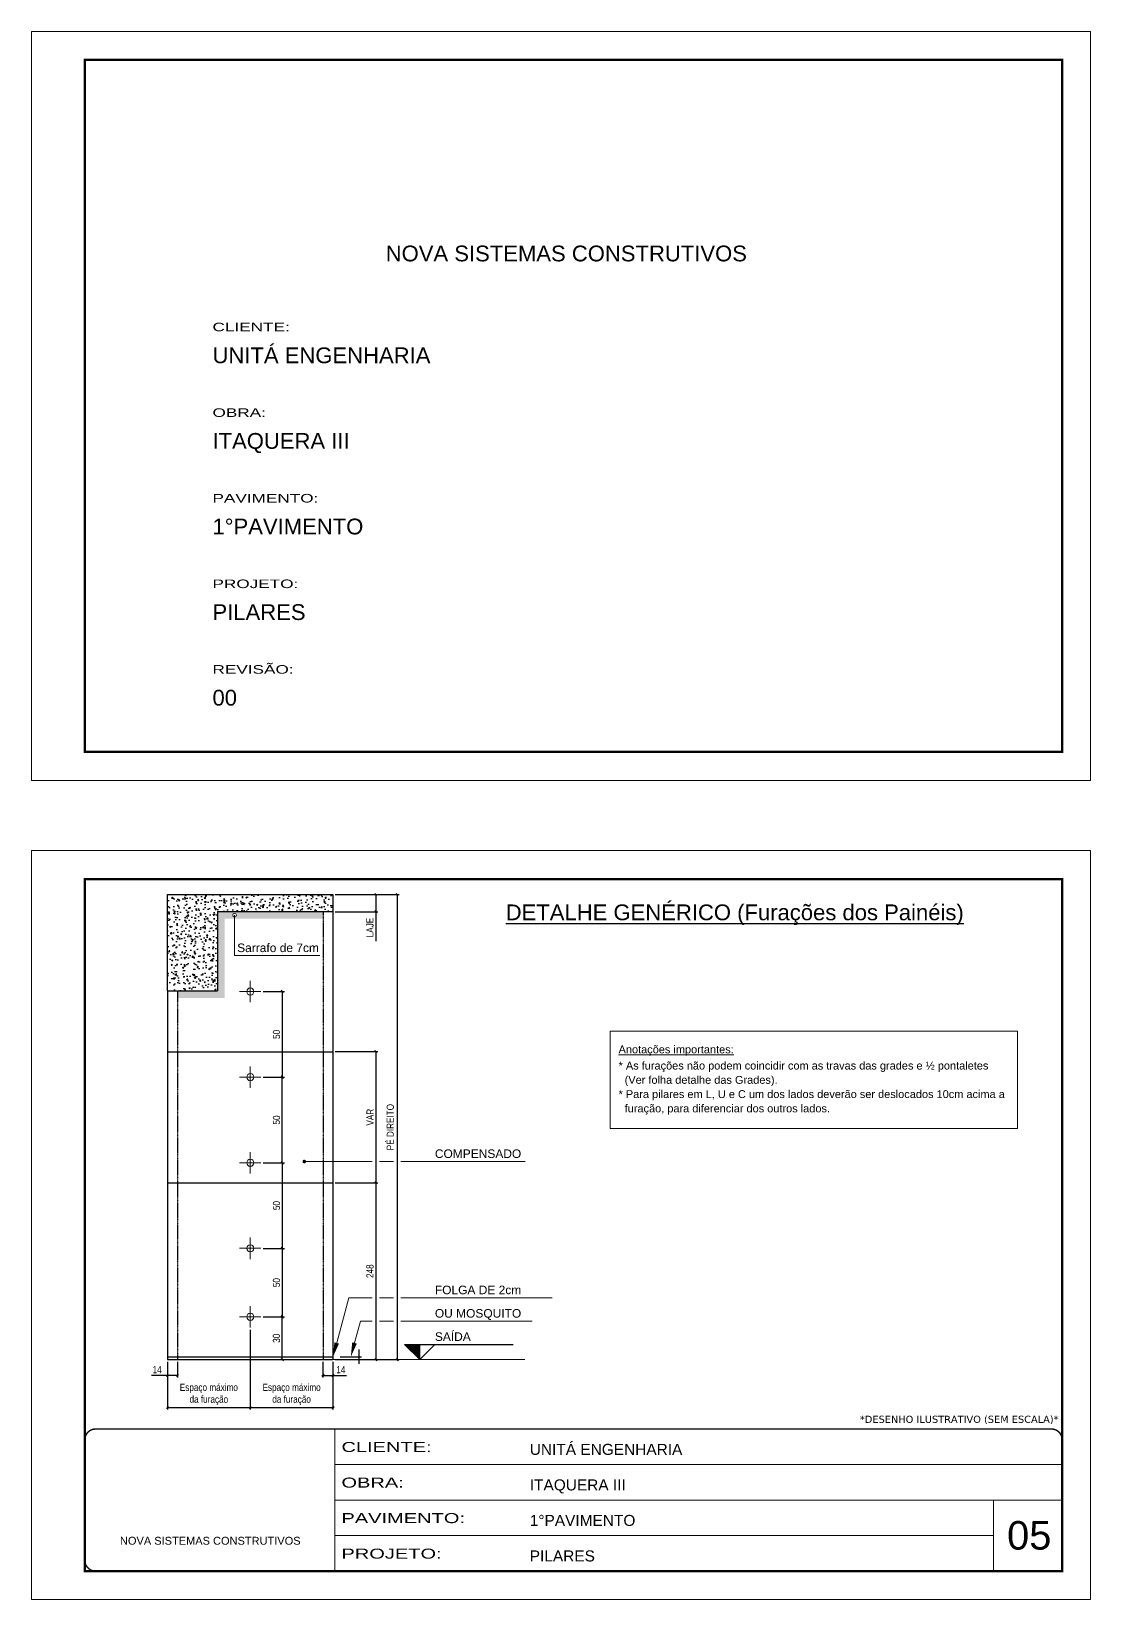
# Model space of a CAD drawing. Extents: x 2296 to 12463, y 760 to 16806.
# Drawn here: x 2885 to 4370, y 14543 to 16741 of the extents above; entities that cross this region are included whole.
import ezdxf
from ezdxf.enums import TextEntityAlignment as Align

# ---------------------------------------------------------------- set-up
doc = ezdxf.new("R2010")
doc.units = 0
for name, pattern in [('CONTINUO', [0]), ('DASHED', [0.75, 0.5, -0.25]), ('HIDDEN', [0.375, 0.25, -0.125])]:
    doc.linetypes.add(name, pattern=pattern)
for name, color, linetype, lineweight in [('CARIMBO', 255, 'Continuous', 9), ('CONCRETO', 251, 'Continuous', 25), ('Folhas', 255, 'Continuous', 9), ('Hachura', 251, 'Continuous', 9), ('SARRAFO DE PRESSAO', 251, 'DASHED', 9)]:
    doc.layers.add(name, color=color, linetype=linetype, lineweight=lineweight)
for name, color, linetype in [('COTA', 241, 'Continuous'), ('NIVEL', 7, 'Continuous'), ('Painéis', 200, 'Continuous'), ('SARR_2.2x7', 40, 'Continuous'), ('SARRAFO', 251, 'Continuous')]:
    doc.layers.add(name, color=color, linetype=linetype)
doc.styles.add('ARIAL', font='arial.ttf')
doc.styles.add('COTA TECNICA-50', font='techl___.ttf', dxfattribs={"height": 10})
doc.styles.add('stylellllll', font='verdana.ttf', dxfattribs={"height": 2})
doc.styles.add('Tecnologia', font='')
doc.styles.get('Tecnologia').set_extended_font_data('Forgotten Futurist')
doc.dimstyles.new('COTA PAINEL-50', dxfattribs={"dimtxt": 10, "dimasz": 3, "dimexe": 3, "dimexo": 3, "dimgap": 3, "dimtad": 1, "dimdec": 1, "dimzin": 12, "dimdsep": 46, "dimtxsty": 'COTA TECNICA-50', "dimblk1": 'OBLIQUE', "dimblk2": 'OBLIQUE', "dimsah": 1, "dimcen": 0.9, "dimclrd": 4, "dimclre": 4, "dimclrt": 240, "dimadec": 1, "dimazin": 3, "dimtfac": 1, "dimtdec": 1, "dimtmove": 0, "dimatfit": 3, "dimfxl": 1, "dimtolj": 1, "dimtzin": 12, "dimarcsym": 0})
pattern_1 = [(50, (-4109.343, 384.241), (18.218467, -1.593909), [1.905, -20.955]), (355, (-4109.343, 384.24), (-3.524283, 19.105664), [1.524, -16.764]), (100.451, (-4107.825, 384.108), (14.69425, 17.511669), [1.619, -17.809]), (46.1842, (-4109.343, 389.32), (27.107904, -4.204233), [2.8575, -31.4325]), (96.6356, (-4107.084, 388.97), (23.740423, 24.742556), [2.4285, -26.7135]), (351.184, (-4109.343, 389.32), (23.74046, 24.74251), [2.286, -25.146]), (21, (-4106.803, 388.051), (15.161488, -10.226552), [1.905, -20.955]), (326, (-4106.803, 388.05), (6.180203, 18.418797), [1.524, -16.764]), (71.4514, (-4105.54, 387.199), (21.341649, 8.192286), [1.619, -17.809]), (37.5, (-4109.3434, 384.241), (0.3088603, 8.455504), [0, -16.5608, 0, -17.018, 0, -16.8275]), (7.5, (-4109.343, 384.241), (6.6819663, 10.0180575), [0, -9.7028, 0, -16.1798, 0, -6.4135]), (327.5, (-4115.0076, 384.241), (13.5590595, -0.5728744), [0, -6.35, 0, -19.812, 0, -26.289]), (317.5, (-4117.548, 384.241), (14.812918, 2.542649), [0, -8.255, 0, -13.1572, 0, -18.669])]

# ---------------------------------------------------------------- blocks, each defined once
blk = doc.blocks.new('_Oblique')
at = {"color": 0, "linetype": 'ByBlock', "lineweight": -2}
blk.add_line((-0.5, -0.5), (0.5, 0.5), dxfattribs=at)
blk = doc.blocks.new('*D16')
at = {"layer": 'COTA', "color": 4, "lineweight": -2, "transparency": 16777216}
for p, q in [((3310.7, 15531), (3370.7, 15531)), ((3367.7, 15531), (3367.7, 15507)), ((3310.7, 15507), (3370.7, 15507)), ((3367.7, 15507), (3367.7, 15465.6))]:
    blk.add_line(p, q, dxfattribs=at)
at = {"layer": 'Defpoints', "color": 0, "transparency": 16777216}
for p in [(3307.7, 15531), (3307.7, 15507), (3367.7, 15507)]:
    blk.add_point(p, dxfattribs=at)
at = {"layer": 'COTA', "color": 4, "lineweight": -2, "transparency": 16777216, "xscale": 3, "yscale": 3, "zscale": 3}
for p, rotation in [((3367.7, 15531), 90), ((3367.7, 15507), 270)]:
    blk.add_blockref('_Oblique', p, dxfattribs=dict(at, rotation=rotation))
at = {"layer": 'COTA', "color": 240, "transparency": 16777216, "insert": (3359.6, 15484.8), "char_height": 10, "attachment_point": 5, "rotation": 90, "style": 'COTA TECNICA-50'}
blk.add_mtext('\\A1;LAJE', dxfattribs=at)
blk = doc.blocks.new('*D17')
at = {"layer": 'COTA', "color": 4, "lineweight": -2, "transparency": 16777216}
for p, q in [((3310.7, 15127), (3370.7, 15127)), ((3367.7, 15127), (3367.7, 14879)), ((3310.7, 14879), (3370.7, 14879))]:
    blk.add_line(p, q, dxfattribs=at)
at = {"layer": 'Defpoints', "color": 0, "transparency": 16777216}
for p in [(3307.7, 15127), (3307.7, 14879), (3367.7, 14879)]:
    blk.add_point(p, dxfattribs=at)
at = {"layer": 'COTA', "color": 4, "lineweight": -2, "transparency": 16777216, "xscale": 3, "yscale": 3, "zscale": 3}
for p, rotation in [((3367.7, 15127), 90), ((3367.7, 14879), 270)]:
    blk.add_blockref('_Oblique', p, dxfattribs=dict(at, rotation=rotation))
at = {"layer": 'COTA', "color": 240, "transparency": 16777216, "insert": (3359.6, 15003), "char_height": 10, "attachment_point": 5, "rotation": 90, "style": 'COTA TECNICA-50'}
blk.add_mtext('\\A1;248', dxfattribs=at)
blk = doc.blocks.new('*D18')
at = {"layer": 'COTA', "color": 4, "lineweight": -2, "transparency": 16777216}
for p, q in [((3310.7, 15531), (3400.7, 15531)), ((3397.7, 15531), (3397.7, 14879)), ((3310.7, 14879), (3400.7, 14879))]:
    blk.add_line(p, q, dxfattribs=at)
at = {"layer": 'Defpoints', "color": 0, "transparency": 16777216}
for p in [(3307.7, 15531), (3307.7, 14879), (3397.7, 14879)]:
    blk.add_point(p, dxfattribs=at)
at = {"layer": 'COTA', "color": 4, "lineweight": -2, "transparency": 16777216, "xscale": 3, "yscale": 3, "zscale": 3}
for p, rotation in [((3397.7, 15531), 90), ((3397.7, 14879), 270)]:
    blk.add_blockref('_Oblique', p, dxfattribs=dict(at, rotation=rotation))
at = {"layer": 'COTA', "color": 240, "transparency": 16777216, "insert": (3388.1, 15205), "char_height": 10, "attachment_point": 5, "rotation": 90, "style": 'COTA TECNICA-50'}
blk.add_mtext('\\A1;PÉ DIREITO', dxfattribs=at)
blk = doc.blocks.new('Furação')
at = {"color": 2}
for p, q in [((3747.5, 717.9), (3747.5, 702.9)), ((3740, 710.4), (3755, 710.4))]:
    blk.add_line(p, q, dxfattribs=at)
blk.add_circle((3747.5, 710.4), 2.5, dxfattribs=at)
blk = doc.blocks.new('*D19')
at = {"layer": 'COTA', "color": 4, "lineweight": -2, "transparency": 16777216}
for p, q in [((3191.7, 14921), (3191.7, 14808.9)), ((3075.7, 14876), (3075.7, 14808.9)), ((3075.7, 14811.9), (3191.7, 14811.9))]:
    blk.add_line(p, q, dxfattribs=at)
at = {"layer": 'Defpoints', "color": 0, "transparency": 16777216}
for p in [(3191.7, 14924), (3075.7, 14879), (3191.7, 14811.9)]:
    blk.add_point(p, dxfattribs=at)
at = {"layer": 'COTA', "color": 4, "lineweight": -2, "transparency": 16777216, "xscale": 3, "yscale": 3, "zscale": 3, "rotation": 180}
blk.add_blockref('_Oblique', (3075.7, 14811.9), dxfattribs=at)
at = {"layer": 'COTA', "color": 4, "lineweight": -2, "transparency": 16777216, "xscale": 3, "yscale": 3, "zscale": 3}
blk.add_blockref('_Oblique', (3191.7, 14811.9), dxfattribs=at)
at = {"layer": 'COTA', "color": 240, "transparency": 16777216, "insert": (3133.7, 14830.3), "char_height": 10, "attachment_point": 5, "style": 'COTA TECNICA-50'}
blk.add_mtext('\\A1;Espaço máximo\\Pda furação', dxfattribs=at)
blk = doc.blocks.new('*D20')
at = {"layer": 'COTA', "color": 4, "lineweight": -2, "transparency": 16777216}
for p, q in [((3191.7, 14921), (3191.7, 14808.9)), ((3307.7, 14876), (3307.7, 14808.9)), ((3191.7, 14811.9), (3307.7, 14811.9))]:
    blk.add_line(p, q, dxfattribs=at)
at = {"layer": 'Defpoints', "color": 0, "transparency": 16777216}
for p in [(3191.7, 14924), (3307.7, 14879), (3307.7, 14811.9)]:
    blk.add_point(p, dxfattribs=at)
at = {"layer": 'COTA', "color": 4, "lineweight": -2, "transparency": 16777216, "xscale": 3, "yscale": 3, "zscale": 3, "rotation": 180}
blk.add_blockref('_Oblique', (3191.7, 14811.9), dxfattribs=at)
at = {"layer": 'COTA', "color": 4, "lineweight": -2, "transparency": 16777216, "xscale": 3, "yscale": 3, "zscale": 3}
blk.add_blockref('_Oblique', (3307.7, 14811.9), dxfattribs=at)
at = {"layer": 'COTA', "color": 240, "transparency": 16777216, "insert": (3249.7, 14830.3), "char_height": 10, "attachment_point": 5, "style": 'COTA TECNICA-50'}
blk.add_mtext('\\A1;Espaço máximo\\Pda furação', dxfattribs=at)
blk = doc.blocks.new('*D21')
at = {"layer": 'COTA', "color": 4, "lineweight": -2, "transparency": 16777216}
for p, q in [((3075.7, 14876), (3075.7, 14853.9)), ((3089.7, 14876), (3089.7, 14853.9)), ((3075.7, 14856.9), (3053.2, 14856.9)), ((3089.7, 14856.9), (3075.7, 14856.9))]:
    blk.add_line(p, q, dxfattribs=at)
at = {"layer": 'Defpoints', "color": 0, "transparency": 16777216}
for p in [(3075.7, 14879), (3089.7, 14879), (3089.7, 14856.9)]:
    blk.add_point(p, dxfattribs=at)
at = {"layer": 'COTA', "color": 4, "lineweight": -2, "transparency": 16777216, "xscale": 3, "yscale": 3, "zscale": 3, "rotation": 180}
blk.add_blockref('_Oblique', (3075.7, 14856.9), dxfattribs=at)
at = {"layer": 'COTA', "color": 4, "lineweight": -2, "transparency": 16777216, "xscale": 3, "yscale": 3, "zscale": 3}
blk.add_blockref('_Oblique', (3089.7, 14856.9), dxfattribs=at)
at = {"layer": 'COTA', "color": 240, "transparency": 16777216, "insert": (3061.3, 14865), "char_height": 10, "attachment_point": 5, "style": 'COTA TECNICA-50'}
blk.add_mtext('\\A1;14', dxfattribs=at)
blk = doc.blocks.new('*D22')
at = {"layer": 'COTA', "color": 4, "lineweight": -2, "transparency": 16777216}
for p, q in [((3293.7, 14876), (3293.7, 14853.9)), ((3307.7, 14876), (3307.7, 14853.9)), ((3293.7, 14856.9), (3307.7, 14856.9)), ((3307.7, 14856.9), (3326.9, 14856.9))]:
    blk.add_line(p, q, dxfattribs=at)
at = {"layer": 'Defpoints', "color": 0, "transparency": 16777216}
for p in [(3293.7, 14879), (3307.7, 14879), (3307.7, 14856.9)]:
    blk.add_point(p, dxfattribs=at)
at = {"layer": 'COTA', "color": 4, "lineweight": -2, "transparency": 16777216, "xscale": 3, "yscale": 3, "zscale": 3, "rotation": 180}
blk.add_blockref('_Oblique', (3293.7, 14856.9), dxfattribs=at)
at = {"layer": 'COTA', "color": 4, "lineweight": -2, "transparency": 16777216, "xscale": 3, "yscale": 3, "zscale": 3}
blk.add_blockref('_Oblique', (3307.7, 14856.9), dxfattribs=at)
at = {"layer": 'COTA', "color": 240, "transparency": 16777216, "insert": (3318.8, 14865), "char_height": 10, "attachment_point": 5, "style": 'COTA TECNICA-50'}
blk.add_mtext('\\A1;14', dxfattribs=at)
blk = doc.blocks.new('*D23')
at = {"layer": 'COTA', "color": 4, "lineweight": -2, "transparency": 16777216}
for p, q in [((3209.7, 14939), (3239.7, 14939)), ((3236.7, 14879), (3236.7, 14939))]:
    blk.add_line(p, q, dxfattribs=at)
at = {"layer": 'Defpoints', "color": 0, "transparency": 16777216}
for p in [(3206.7, 14939), (3236.7, 14939), (3236.7, 14879)]:
    blk.add_point(p, dxfattribs=at)
at = {"layer": 'COTA', "color": 4, "lineweight": -2, "transparency": 16777216, "xscale": 3, "yscale": 3, "zscale": 3}
for p, rotation in [((3236.7, 14939), 90), ((3236.7, 14879), 270)]:
    blk.add_blockref('_Oblique', p, dxfattribs=dict(at, rotation=rotation))
at = {"layer": 'COTA', "color": 240, "transparency": 16777216, "insert": (3228.5, 14909), "char_height": 10, "attachment_point": 5, "rotation": 90, "style": 'COTA TECNICA-50'}
blk.add_mtext('\\A1;30', dxfattribs=at)
blk = doc.blocks.new('*D24')
at = {"layer": 'COTA', "color": 4, "lineweight": -2, "transparency": 16777216}
for p, q in [((3209.7, 15035), (3239.7, 15035)), ((3236.7, 15035), (3236.7, 14939)), ((3209.7, 14939), (3239.7, 14939))]:
    blk.add_line(p, q, dxfattribs=at)
at = {"layer": 'Defpoints', "color": 0, "transparency": 16777216}
for p in [(3206.7, 15035), (3206.7, 14939), (3236.7, 14939)]:
    blk.add_point(p, dxfattribs=at)
at = {"layer": 'COTA', "color": 4, "lineweight": -2, "transparency": 16777216, "xscale": 3, "yscale": 3, "zscale": 3}
for p, rotation in [((3236.7, 15035), 90), ((3236.7, 14939), 270)]:
    blk.add_blockref('_Oblique', p, dxfattribs=dict(at, rotation=rotation))
at = {"layer": 'COTA', "color": 240, "transparency": 16777216, "insert": (3228.6, 14987), "char_height": 10, "attachment_point": 5, "rotation": 90, "style": 'COTA TECNICA-50'}
blk.add_mtext('\\A1;50', dxfattribs=at)
blk = doc.blocks.new('*D25')
at = {"layer": 'COTA', "color": 4, "lineweight": -2, "transparency": 16777216}
for p, q in [((3209.7, 15155), (3239.7, 15155)), ((3236.7, 15155), (3236.7, 15035)), ((3209.7, 15035), (3239.7, 15035))]:
    blk.add_line(p, q, dxfattribs=at)
at = {"layer": 'Defpoints', "color": 0, "transparency": 16777216}
for p in [(3206.7, 15155), (3206.7, 15035), (3236.7, 15035)]:
    blk.add_point(p, dxfattribs=at)
at = {"layer": 'COTA', "color": 4, "lineweight": -2, "transparency": 16777216, "xscale": 3, "yscale": 3, "zscale": 3}
for p, rotation in [((3236.7, 15155), 90), ((3236.7, 15035), 270)]:
    blk.add_blockref('_Oblique', p, dxfattribs=dict(at, rotation=rotation))
at = {"layer": 'COTA', "color": 240, "transparency": 16777216, "insert": (3228.6, 15095), "char_height": 10, "attachment_point": 5, "rotation": 90, "style": 'COTA TECNICA-50'}
blk.add_mtext('\\A1;50', dxfattribs=at)
blk = doc.blocks.new('*D26')
at = {"layer": 'COTA', "color": 4, "lineweight": -2, "transparency": 16777216}
for p, q in [((3209.7, 15275), (3239.7, 15275)), ((3236.7, 15155), (3236.7, 15275)), ((3209.7, 15155), (3239.7, 15155))]:
    blk.add_line(p, q, dxfattribs=at)
at = {"layer": 'Defpoints', "color": 0, "transparency": 16777216}
for p in [(3206.7, 15275), (3236.7, 15275), (3206.7, 15155)]:
    blk.add_point(p, dxfattribs=at)
at = {"layer": 'COTA', "color": 4, "lineweight": -2, "transparency": 16777216, "xscale": 3, "yscale": 3, "zscale": 3}
for p, rotation in [((3236.7, 15275), 90), ((3236.7, 15155), 270)]:
    blk.add_blockref('_Oblique', p, dxfattribs=dict(at, rotation=rotation))
at = {"layer": 'COTA', "color": 240, "transparency": 16777216, "insert": (3228.6, 15215), "char_height": 10, "attachment_point": 5, "rotation": 90, "style": 'COTA TECNICA-50'}
blk.add_mtext('\\A1;50', dxfattribs=at)
blk = doc.blocks.new('*D27')
at = {"layer": 'COTA', "color": 4, "lineweight": -2, "transparency": 16777216}
for p, q in [((3209.7, 15395), (3239.7, 15395)), ((3236.7, 15395), (3236.7, 15275)), ((3209.7, 15275), (3239.7, 15275))]:
    blk.add_line(p, q, dxfattribs=at)
at = {"layer": 'Defpoints', "color": 0, "transparency": 16777216}
for p in [(3206.7, 15395), (3206.7, 15275), (3236.7, 15275)]:
    blk.add_point(p, dxfattribs=at)
at = {"layer": 'COTA', "color": 4, "lineweight": -2, "transparency": 16777216, "xscale": 3, "yscale": 3, "zscale": 3}
for p, rotation in [((3236.7, 15395), 90), ((3236.7, 15275), 270)]:
    blk.add_blockref('_Oblique', p, dxfattribs=dict(at, rotation=rotation))
at = {"layer": 'COTA', "color": 240, "transparency": 16777216, "insert": (3228.6, 15335), "char_height": 10, "attachment_point": 5, "rotation": 90, "style": 'COTA TECNICA-50'}
blk.add_mtext('\\A1;50', dxfattribs=at)
blk = doc.blocks.new('_Dot')
at = {"color": 0, "linetype": 'ByBlock', "lineweight": -2}
blk.add_line((-0.5, 0), (-1, 0), dxfattribs=at)
at = {"color": 0, "linetype": 'ByBlock', "const_width": 0.5}
blk.add_lwpolyline([(-0.25, 0, 1), (0.25, 0, 1)], format="xyb", close=True, dxfattribs=at)
blk = doc.blocks.new('*D28')
at = {"layer": 'COTA', "color": 4, "lineweight": -2, "transparency": 16777216}
for p, q in [((3310.7, 15310.8), (3370.7, 15310.8)), ((3367.7, 15310.8), (3367.7, 15127)), ((3310.7, 15127), (3370.7, 15127))]:
    blk.add_line(p, q, dxfattribs=at)
at = {"layer": 'Defpoints', "color": 0, "transparency": 16777216}
for p in [(3307.7, 15310.8), (3307.7, 15127), (3367.7, 15127)]:
    blk.add_point(p, dxfattribs=at)
at = {"layer": 'COTA', "color": 4, "lineweight": -2, "transparency": 16777216, "xscale": 3, "yscale": 3, "zscale": 3}
for p, rotation in [((3367.7, 15310.8), 90), ((3367.7, 15127), 270)]:
    blk.add_blockref('_Oblique', p, dxfattribs=dict(at, rotation=rotation))
at = {"layer": 'COTA', "color": 240, "transparency": 16777216, "insert": (3359.7, 15218.9), "char_height": 10, "attachment_point": 5, "rotation": 90, "style": 'COTA TECNICA-50'}
blk.add_mtext('\\A1;VAR', dxfattribs=at)
blk = doc.blocks.new('9999999999')
at = {"color": 30, "linetype": 'CONTINUO'}
for p, q in [((98564.6, 34230.2), (98564.6, 34429.4)), ((98564.6, 34379.6), (99584, 34379.6)), ((98564.6, 34329.8), (99488, 34329.8)), ((99584, 34329.8), (99488, 34329.8)), ((99488, 34329.8), (99488, 34230.2)), ((98564.6, 34280), (99488, 34280))]:
    blk.add_line(p, q, dxfattribs=at)
at = {"color": 30, "linetype": 'CONTINUO', "const_width": 2}
blk.add_lwpolyline([(99584, 34230.2), (99584, 34414.4, 0.414214), (99569, 34429.4), (98229, 34429.4, 0.414214), (98214, 34414.4), (98214, 34245.2, 0.414214), (98229, 34230.2), (99584, 34230.2)], format="xyb", dxfattribs=at)
at = {"layer": 'Folhas'}
blk.add_lwpolyline([(98139, 34190.2), (99624, 34190.2), (99624, 35240.2), (98139, 35240.2)], close=True, dxfattribs=at)
at = {"layer": 'Folhas', "color": 30, "const_width": 3}
blk.add_lwpolyline([(98214, 34230.2), (99584, 34230.2), (99584, 35200.2), (98214, 35200.2)], close=True, dxfattribs=at)
at = {"color": 7, "linetype": 'Continuous', "ltscale": 5, "style": 'ARIAL'}
for s, height, p in [('UNITÁ ENGENHARIA', 15.483, (98837.7, 34393.1)), ('ITAQUERA III', 15.483, (98837.7, 34343.3)), ('1°PAVIMENTO', 15.483, (98837.7, 34293.5)), ('NOVA SISTEMAS CONSTRUTIVOS', 11.059, (98263.2, 34267.2)), ('PILARES', 15.48, (98837.7, 34243.7))]:
    blk.add_text(s, height=height, dxfattribs=at).set_placement(p)
at = {"layer": 'Folhas', "color": 7, "style": 'Tecnologia', "width": 1.5}
for s, p in [('CLIENTE:', (98573.7, 34397.2)), ('OBRA:', (98573.7, 34347.3)), ('PAVIMENTO:', (98573.7, 34297.5)), ('PROJETO:', (98573.7, 34247.7))]:
    blk.add_text(s, height=14, dxfattribs=at).set_placement(p)

msp = doc.modelspace()

# ---------------------------------------------------------------- hatches: boundary and pattern name
at = {"layer": 'CONCRETO'}
h = msp.add_hatch(dxfattribs=at)
h.set_pattern_fill('AR-CONC', color=256, scale=0.1, style=0)
h.set_pattern_definition(pattern_1)
h.paths.add_polyline_path([(3145.74, 15507.05), (3224.74, 15507.05), (3224.74, 15531.05), (3075.74, 15531.05), (3075.74, 15396.05), (3145.74, 15396.05)])
h = msp.add_hatch(dxfattribs=at)
h.set_pattern_fill('AR-CONC', color=256, scale=0.1, style=0)
h.set_pattern_definition(pattern_1)
h.paths.add_polyline_path([(3224.74, 15531.05), (3224.74, 15507.05), (3307.74, 15507.05), (3307.74, 15531.05)])
at = {"layer": 'NIVEL'}
msp.add_hatch(color=256, dxfattribs=at).paths.add_polyline_path([(3408.16, 14900.26), (3429.37, 14879.05), (3429.37, 14900.26)])
at = {"layer": 'SARRAFO'}
msp.add_hatch(color=256, dxfattribs=at).paths.add_polyline_path([(3145.74, 15396.05), (3089.74, 15396.05), (3089.74, 15386.05), (3155.74, 15386.05), (3155.74, 15497.05), (3169.74, 15497.05), (3169.74, 15499.55, -0.4142136), (3167.24, 15502.05, -1), (3172.24, 15502.05, -0.4142136), (3169.74, 15499.55), (3169.74, 15497.05), (3293.74, 15497.05), (3293.74, 15507.05), (3145.74, 15507.05)])

# ---------------------------------------------------------------- linework, layer by layer
for p, q in [((3343.74, 14893.05), (3343.74, 14873.05)), ((3317.74, 14883.05), (3347.74, 14883.05))]:
    msp.add_line(p, q)
at = {"layer": 'CONCRETO'}
for p, q in [((3075.74, 15531.05), (3307.74, 15531.05)), ((3075.74, 15396.05), (3075.74, 15531.05)), ((3307.74, 15531.05), (3307.74, 15507.05))]:
    msp.add_line(p, q, dxfattribs=at)
at = {"layer": 'Folhas'}
msp.add_lwpolyline([(2884.89, 15691.14), (4369.89, 15691.14), (4369.89, 16741.14), (2884.89, 16741.14)], close=True, dxfattribs=at)
at = {"layer": 'Folhas', "color": 30, "const_width": 3}
msp.add_lwpolyline([(2959.89, 15731.14), (4329.89, 15731.14), (4329.89, 16701.14), (2959.89, 16701.14)], close=True, dxfattribs=at)
at = {"layer": 'Folhas', "color": 30}
msp.add_lwpolyline([(3696.36, 15339.59), (4267.58, 15339.59), (4267.58, 15203.09), (3696.36, 15203.09)], close=True, dxfattribs=at)
at = {"layer": 'Hachura'}
for p, q in [((3169.74, 15502.05), (3169.74, 15445.37)), ((3169.74, 15445.37), (3289.43, 15445.37)), ((3272.5, 15156.73), (3362.74, 15156.73)), ((3372.74, 15156.73), (3392.74, 15156.73)), ((3402.74, 15156.73), (3577.21, 15156.73)), ((3312.92, 14902.36), (3329.9, 14965.75)), ((3329.9, 14965.75), (3362.74, 14965.75)), ((3372.74, 14965.75), (3392.74, 14965.75)), ((3402.74, 14965.75), (3615.12, 14965.75)), ((3337.92, 14902.36), (3346.1, 14932.91)), ((3346.1, 14932.91), (3362.74, 14932.91)), ((3372.74, 14932.91), (3392.74, 14932.91)), ((3402.74, 14932.91), (3587.13, 14932.91))]:
    msp.add_line(p, q, dxfattribs=at)
at = {"layer": 'Hachura', "ltscale": 0.5}
msp.add_lwpolyline([(3307.74, 14879.05), (3576.56, 14879.05)], dxfattribs=at)
at = {"layer": 'Hachura'}
msp.add_circle((3169.74, 15502.05), 2.5, dxfattribs=at)
for points in [[(3316.14, 14901.5), (3307.74, 14883.05), (3309.7, 14903.23)], [(3341.14, 14901.5), (3332.74, 14883.05), (3334.7, 14903.23)]]:
    msp.add_solid(points, dxfattribs=at)
at = {"layer": 'NIVEL'}
for p, q in [((3429.37, 14879.05), (3408.16, 14900.26)), ((3408.16, 14900.26), (3560.37, 14900.26)), ((3429.37, 14879.05), (3450.58, 14900.26)), ((3429.37, 14879.05), (3429.37, 14900.26))]:
    msp.add_line(p, q, dxfattribs=at)
at = {"layer": 'Painéis'}
for p, q in [((3145.74, 15507.05), (3307.74, 15507.05)), ((3145.74, 15507.05), (3145.74, 15396.05)), ((3307.74, 15507.05), (3307.74, 14879.05)), ((3075.74, 15396.05), (3145.74, 15396.05)), ((3075.74, 15396.05), (3075.74, 14879.05)), ((3075.74, 15310.76), (3307.74, 15310.76)), ((3075.74, 15127.05), (3307.74, 15127.05)), ((3075.74, 14883.05), (3307.74, 14883.05)), ((3075.74, 14879.05), (3307.74, 14879.05))]:
    msp.add_line(p, q, dxfattribs=at)
at = {"layer": 'SARR_2.2x7', "linetype": 'HIDDEN'}
for p, q in [((3293.74, 15507.05), (3293.74, 14879.05)), ((3089.74, 15396.05), (3089.74, 14879.05))]:
    msp.add_line(p, q, dxfattribs=at)

# ---------------------------------------------------------------- block references
at = {"layer": 'CARIMBO', "xscale": 2, "yscale": 2, "zscale": 2}
for p in [(-4303.2, 13974.26), (-4303.2, 13854.26), (-4303.2, 13734.26), (-4303.2, 13614.26), (-4303.2, 13518.26)]:
    msp.add_blockref('Furação', p, dxfattribs=at)
at = {"layer": 'Hachura', "xscale": 5, "yscale": 5, "zscale": 5, "rotation": 180}
msp.add_blockref('_Dot', (3267.5, 15156.73), dxfattribs=at)
at = {"layer": 'SARRAFO DE PRESSAO', "color": 6, "linetype": 'ByBlock'}
msp.add_blockref('9999999999', (-95254.09, -19647.64), dxfattribs=at)

# ---------------------------------------------------------------- texts
at = {"color": 0, "linetype": 'Continuous', "ltscale": 5, "style": 'ARIAL'}
for s, height, p in [('NOVA SISTEMAS CONSTRUTIVOS', 22.1184, (3381.63, 16418.71)), ('UNITÁ ENGENHARIA', 22.1184, (3138.79, 16275.94)), ('ITAQUERA III', 22.1184, (3138.79, 16155.94)), ('1°PAVIMENTO', 22.1184, (3138.79, 16035.94)), ('PILARES', 22.118, (3138.79, 15915.94)), ('00', 22.118, (3138.79, 15795.94))]:
    msp.add_text(s, height=height, dxfattribs=at).set_placement(p)
msp.add_text('%%UDETALHE GENÉRICO (Furações dos Painéis)', height=22.1184, dxfattribs=at).set_placement((3870.93, 15495.02), align=Align.CENTER)
at = {"layer": 'CARIMBO', "color": 0, "linetype": 'Continuous', "ltscale": 5, "style": 'ARIAL'}
for s, p in [('Sarrafo de 7cm', (3173.43, 15450.37)), ('COMPENSADO', (3450.58, 15161.73)), ('FOLGA DE 2cm', (3450.58, 14970.75)), ('OU MOSQUITO', (3450.58, 14937.91)), ('SAÍDA', (3450.58, 14905.26))]:
    msp.add_text(s, height=12, dxfattribs=at).set_placement(p)
at = {"layer": 'CARIMBO', "style": 'stylellllll'}
msp.add_text('*DESENHO ILUSTRATIVO (SEM ESCALA)*', height=10, dxfattribs=at).set_placement((4324.89, 14790.38), align=Align.RIGHT)
at = {"layer": 'CARIMBO', "style": 'ARIAL'}
msp.add_text('05', height=40, dxfattribs=at).set_placement((4252.75, 14612.71))
at = {"layer": 'Folhas', "color": 30, "style": 'Tecnologia', "width": 1.5}
for s, p in [('CLIENTE:', (3138.79, 16320.65)), ('OBRA:', (3138.79, 16200.65)), ('PAVIMENTO:', (3138.79, 16080.65)), ('PROJETO:', (3138.79, 15960.65)), ('REVISÃO:', (3138.79, 15840.65))]:
    msp.add_text(s, height=12, dxfattribs=at).set_placement(p)
at = {"layer": 'Folhas', "color": 7, "style": 'ARIAL'}
for s, p in [('%%UAnotações importantes:', (3708.11, 15308.47)), ('* As furações não podem coincidir com as travas das grades e ½ pontaletes', (3708.11, 15285.73)), ('  (Ver folha detalhe das Grades).', (3708.11, 15265.73)), ('* Para pilares em L, U e C um dos lados deverão ser deslocados 10cm acima a', (3708.11, 15245.73)), ('  furação, para diferenciar dos outros lados.', (3708.11, 15225.73))]:
    msp.add_text(s, height=11, dxfattribs=at).set_placement(p)

# ---------------------------------------------------------------- dimensions: what is measured, and where the dimension line sits
at = {"layer": 'COTA'}
for base, p1, p2, text, picture, middle in [((3367.74, 15507.05), (3307.74, 15531.05), (3307.74, 15507.05), 'LAJE', '*D16', (3367.74, 15484.82)), ((3367.74, 15127.05), (3307.74, 15310.76), (3307.74, 15127.05), 'VAR', '*D28', (3367.74, 15218.9))]:
    dim = msp.add_linear_dim(base=base, p1=p1, p2=p2, angle=90, text=text, dimstyle='COTA PAINEL-50', dxfattribs=at)
    dim.commit()
    dim.dimension.update_dxf_attribs({"geometry": picture, "text_midpoint": middle, "dimtype": 160})
for base, p1, p2, text, picture, middle in [((3397.74, 14879.05), (3307.74, 15531.05), (3307.74, 14879.05), 'PÉ DIREITO', '*D18', (3388.06, 15205.05)), ((3236.74, 15275.05), (3206.74, 15395.05), (3206.74, 15275.05), '50', '*D27', (3228.63, 15335.05)), ((3236.74, 15275.05), (3206.74, 15155.05), (3206.74, 15275.05), '50', '*D26', (3228.63, 15215.05)), ((3236.74, 15035.05), (3206.74, 15155.05), (3206.74, 15035.05), '50', '*D25', (3228.63, 15095.05)), ((3236.74, 14939.05), (3206.74, 15035.05), (3206.74, 14939.05), '50', '*D24', (3228.63, 14987.05)), ((3236.74, 14939.05), (3236.74, 14879.05), (3206.74, 14939.05), '30', '*D23', (3228.52, 14909.05))]:
    dim = msp.add_linear_dim(base=base, p1=p1, p2=p2, angle=90, text=text, dimstyle='COTA PAINEL-50', dxfattribs=at)
    dim.commit()
    dim.dimension.update_dxf_attribs({"geometry": picture, "text_midpoint": middle})
dim = msp.add_linear_dim(base=(3367.74, 14879.05), p1=(3307.74, 15127.05), p2=(3307.74, 14879.05), angle=90, dimstyle='COTA PAINEL-50', dxfattribs=at)
dim.commit()
dim.dimension.update_dxf_attribs({"geometry": '*D17', "text_midpoint": (3359.65, 15003.05)})
for base, p1, p2, picture, middle in [((3191.74, 14811.92), (3075.74, 14879.05), (3191.74, 14924.05), '*D19', (3133.74, 14811.92)), ((3307.74, 14811.92), (3191.74, 14924.05), (3307.74, 14879.05), '*D20', (3249.74, 14811.92))]:
    dim = msp.add_linear_dim(base=base, p1=p1, p2=p2, text='Espaço máximo\\Pda furação', dimstyle='COTA PAINEL-50', dxfattribs=at)
    dim.commit()
    dim.dimension.update_dxf_attribs({"geometry": picture, "text_midpoint": middle, "dimtype": 160})
dim = msp.add_linear_dim(base=(3089.74, 14856.92), p1=(3075.74, 14879.05), p2=(3089.74, 14879.05), dimstyle='COTA PAINEL-50', dxfattribs=at)
dim.commit()
dim.dimension.update_dxf_attribs({"geometry": '*D21', "text_midpoint": (3061.3, 14856.92), "dimtype": 160})
dim = msp.add_linear_dim(base=(3307.74, 14856.92), p1=(3293.74, 14879.05), p2=(3307.74, 14879.05), dimstyle='COTA PAINEL-50', dxfattribs=at)
dim.commit()
dim.dimension.update_dxf_attribs({"geometry": '*D22', "text_midpoint": (3318.8, 14864.99)})

doc.saveas('drawing.dxf')
